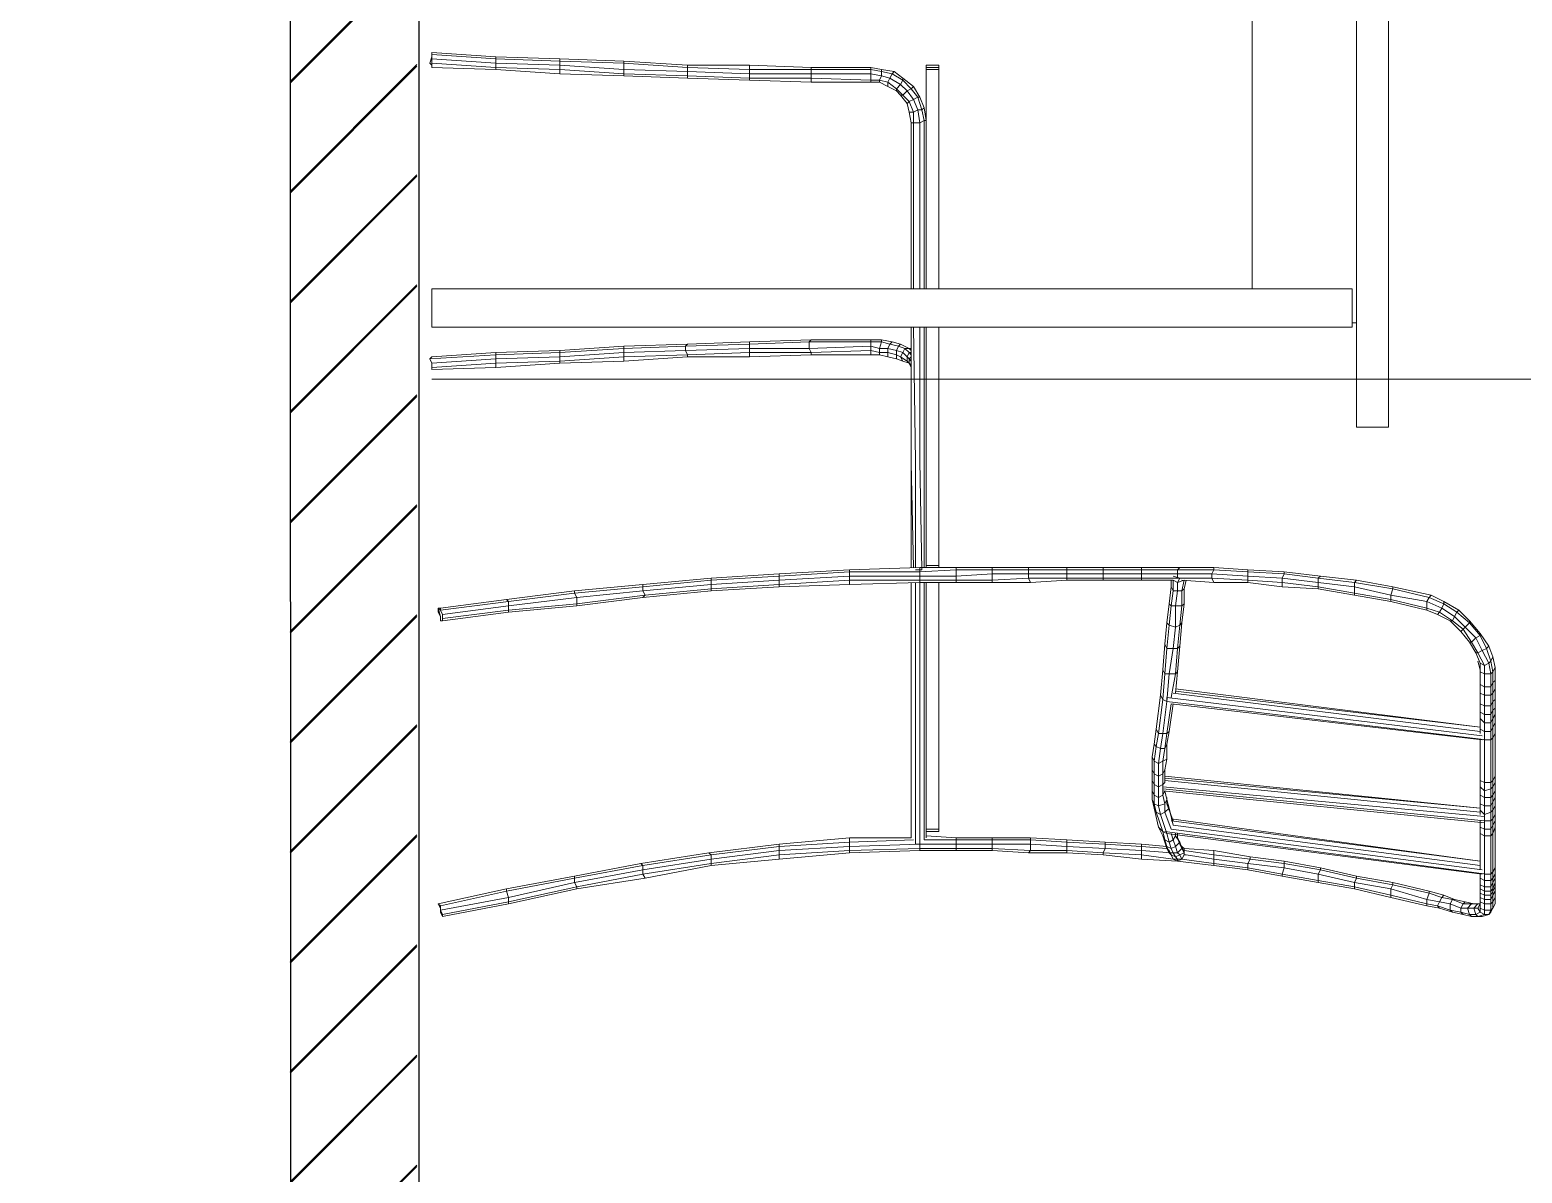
# Model space of a CAD drawing. Header units: millimetres. Extents: x -10.6 to 21.1, y -25.4 to 28.4.
# Drawn here: x 17.6 to 18.751, y 2.619 to 3.5 of the extents above; entities that cross this region are included whole.
import ezdxf

# ---------------------------------------------------------------- set-up
doc = ezdxf.new("R2010")
doc.units = ezdxf.units.MM
doc.layers.add('A-FURN', color=1, linetype='Continuous', lineweight=15)
doc.layers.add('A-SECT B-MCUT', color=176, linetype='Continuous', lineweight=20)

# ---------------------------------------------------------------- blocks, each defined once
blk = doc.blocks.new('WMF4')
at = {"layer": 'A-FURN', "lineweight": 0}
for points in [[(7.4364, -0.0466), (7.3805, -0.0842)], [(7.4364, -0.0466), (7.4458, -0.0559), (7.3898, -0.0842)], [(7.4458, -0.0559), (7.4551, -0.0749), (7.3991, -0.1028)], [(7.483, -0.028), (7.4364, -0.0466)], [(7.483, -0.028), (7.5017, -0.0373), (7.4458, -0.0559)], [(7.5017, -0.0373), (7.511, -0.0466), (7.4551, -0.0749)], [(7.511, -0.0466), (7.5203, -0.0652), (7.4644, -0.0935)], [(7.5296, -0.0186), (7.483, -0.028)], [(7.5296, -0.0186), (7.5486, -0.028), (7.5017, -0.0373)], [(7.5486, -0.028), (7.5579, -0.0373), (7.511, -0.0466)], [(7.511, -0.0842), (7.5203, -0.0652)], [(7.5203, -0.0652), (7.5579, -0.0652)], [(7.5859, -0.0186), (7.5296, -0.0186)], [(7.5859, -0.0186), (7.5952, -0.028), (7.5486, -0.028)], [(7.5486, -0.0842), (7.5579, -0.0652)], [(7.5952, -0.028), (7.6138, -0.0373), (7.5579, -0.0373)], [(7.6138, -0.0373), (7.6138, -0.0652), (7.5579, -0.0652)], [(7.5579, -0.0652), (7.5579, -0.0373)], [(7.6231, -0.0186), (7.5859, -0.0186)], [(7.6231, -0.0186), (7.6418, -0.028), (7.5952, -0.028)], [(7.6045, -0.0842), (7.6138, -0.0652)], [(7.6418, -0.028), (7.6511, -0.0373), (7.6138, -0.0373)], [(7.6511, -0.0373), (7.6511, -0.0652), (7.6138, -0.0652)], [(7.6697, -0.0186), (7.6231, -0.0186)], [(7.6697, -0.0186), (7.6791, -0.028), (7.6418, -0.028)], [(7.6418, -0.0842), (7.6511, -0.0652)], [(7.6791, -0.028), (7.6977, -0.0373), (7.6511, -0.0373)], [(7.6977, -0.0373), (7.6977, -0.0652), (7.6511, -0.0652)], [(7.707, -0.0186), (7.6697, -0.0186)], [(7.707, -0.0186), (7.7164, -0.028), (7.6791, -0.028)], [(7.6791, -1.4569), (7.8471, -0.0559)], [(7.6884, -0.0842), (7.6977, -0.0652)], [(7.7164, -0.028), (7.735, -0.0373), (7.6977, -0.0373)], [(7.735, -0.0373), (7.735, -0.0652), (7.6977, -0.0652)], [(7.735, -0.0186), (7.707, -0.0186)], [(7.735, -0.0186), (7.7536, -0.028), (7.7164, -0.028)], [(7.7257, -0.0842), (7.735, -0.0652)], [(7.7723, -0.0186), (7.735, -0.0186)], [(7.7536, -0.028), (7.7723, -0.0373), (7.735, -0.0373)], [(7.7723, -0.0373), (7.7723, -0.0652), (7.735, -0.0652)], [(7.7723, -0.0186), (7.7909, -0.028), (7.7536, -0.028)], [(7.7536, -0.0842), (7.7723, -0.0652)], [(7.8189, -0.0186), (7.7723, -0.0186)], [(7.7909, -0.028), (7.8096, -0.0373), (7.7723, -0.0373)], [(7.8096, -0.0373), (7.8096, -0.0652), (7.7723, -0.0652)], [(7.8189, -0.0186), (7.8378, -0.028), (7.7909, -0.028)], [(7.8002, -0.0842), (7.8096, -0.0652)], [(7.8378, -0.028), (7.8471, -0.0373), (7.8096, -0.0373)], [(7.8471, -0.0373), (7.8471, -0.0652), (7.8096, -0.0652)], [(8.0056, -0.0186), (7.8189, -0.0186)], [(8.0056, -0.0186), (8.0242, -0.028), (7.8378, -0.028)], [(8.0242, -0.028), (8.0336, -0.0373), (7.8471, -0.0373)], [(8.0336, -0.0373), (8.0336, -0.0652), (7.8471, -0.0652)], [(7.8471, -0.0559), (7.8474, -0.0559)], [(8.0336, -0.0186), (8.0056, -0.0186)], [(8.0336, -0.0186), (8.0522, -0.028), (8.0242, -0.028)], [(8.0242, -0.0842), (8.0336, -0.0652)], [(8.0708, -0.0186), (8.0336, -0.0186)], [(8.0522, -0.028), (8.0615, -0.0373), (8.0336, -0.0373)], [(8.0615, -0.0373), (8.0708, -0.0652), (8.0336, -0.0652)], [(8.0708, -0.0186), (8.0895, -0.028), (8.0522, -0.028)], [(8.0522, -0.0842), (8.0708, -0.0652)], [(8.0522, -1.4756), (8.183, -0.0652)], [(8.0895, -0.028), (8.0988, -0.0373), (8.0615, -0.0373)], [(8.183, -0.0652), (8.2016, -0.0652), (8.0615, -1.4756)], [(8.0988, -0.0186), (8.0708, -0.0186)], [(8.0988, -0.0373), (8.0988, -0.0652), (8.0708, -0.0652)], [(8.2016, -0.0652), (8.2109, -0.0652), (8.0708, -1.4756)], [(8.0988, -0.0186), (8.1177, -0.028), (8.0895, -0.028)], [(8.0895, -0.0842), (8.0988, -0.0652)], [(8.1364, -0.0186), (8.0988, -0.0186)], [(8.1177, -0.028), (8.1364, -0.0373), (8.0988, -0.0373)], [(8.1364, -0.0373), (8.1364, -0.0652), (8.0988, -0.0652)], [(8.1364, -0.0186), (8.155, -0.028), (8.1177, -0.028)], [(8.1271, -0.0842), (8.1364, -0.0652)], [(8.1737, -0.0186), (8.1364, -0.0186)], [(8.155, -0.028), (8.1643, -0.0373), (8.1364, -0.0373)], [(8.1643, -0.0373), (8.1737, -0.0652), (8.1364, -0.0652)], [(8.1737, -0.0186), (8.1923, -0.028), (8.155, -0.028)], [(8.155, -0.0842), (8.1737, -0.0652)], [(8.1923, -0.028), (8.2016, -0.0373), (8.1643, -0.0373)], [(8.2016, -0.0186), (8.1737, -0.0186)], [(8.2016, -0.0373), (8.2016, -0.0652), (8.1737, -0.0652)], [(8.2016, -0.0186), (8.2203, -0.028), (8.1923, -0.028)], [(8.2296, -0.0186), (8.2016, -0.0186)], [(8.2203, -0.028), (8.2389, -0.0373), (8.2016, -0.0373)], [(8.2389, -0.0373), (8.2389, -0.0652), (8.2016, -0.0652)], [(8.2016, -0.0652), (8.2019, -0.0652)], [(8.2296, -0.0186), (8.2576, -0.028), (8.2203, -0.028)], [(8.407, -0.0186), (8.2296, -0.0186)], [(8.2296, -0.0842), (8.2389, -0.0652)], [(8.2576, -0.028), (8.2669, -0.0373), (8.2389, -0.0373)], [(8.2669, -0.0373), (8.2669, -0.0652), (8.2389, -0.0652)], [(8.2482, -1.4663), (8.4349, -0.0559)], [(8.407, -0.0186), (8.4256, -0.028), (8.2576, -0.028)], [(8.2576, -0.0842), (8.2669, -0.0652)], [(8.4256, -0.028), (8.4349, -0.0373), (8.2669, -0.0373)], [(8.4349, -0.0373), (8.4349, -0.0652), (8.2669, -0.0652)], [(8.4349, -0.0186), (8.407, -0.0186)], [(8.4349, -0.0186), (8.4536, -0.028), (8.4256, -0.028)], [(8.4536, -0.0186), (8.4349, -0.0186)], [(8.4536, -0.028), (8.4629, -0.0373), (8.4349, -0.0373)], [(8.4629, -0.0373), (8.4629, -0.0652), (8.4349, -0.0652)], [(8.4349, -0.0652), (8.4352, -0.0652)], [(8.4722, -0.0186), (8.4536, -0.0186)], [(8.4536, -0.0186), (8.4722, -0.028), (8.4536, -0.028)], [(8.4536, -0.0842), (8.4629, -0.0652)], [(8.4722, -0.028), (8.4909, -0.0373), (8.4629, -0.0373)], [(8.4909, -0.0373), (8.4909, -0.0652), (8.4629, -0.0652)], [(8.4909, -0.0186), (8.4722, -0.0186)], [(8.4722, -0.0186), (8.5002, -0.028), (8.4722, -0.028)], [(8.4815, -0.0842), (8.4909, -0.0652)], [(8.5095, -0.0186), (8.4909, -0.0186)], [(8.4909, -0.0186), (8.5095, -0.028), (8.5002, -0.028)], [(8.5002, -0.028), (8.5095, -0.0373), (8.4909, -0.0373)], [(8.5095, -0.0373), (8.5095, -0.0652), (8.4909, -0.0652)], [(8.5002, -0.0842), (8.5095, -0.0652)], [(8.5375, -0.0186), (8.5095, -0.0186)], [(8.5095, -0.0186), (8.5282, -0.028), (8.5095, -0.028)], [(8.5095, -0.028), (8.5282, -0.0373), (8.5095, -0.0373)], [(8.5095, -0.0652), (8.5282, -0.0652)], [(8.5188, -0.0842), (8.5282, -0.0652)], [(8.5375, -0.0186), (8.5561, -0.028), (8.5282, -0.028)], [(8.5282, -0.028), (8.5468, -0.0373), (8.5282, -0.0373)], [(8.5468, -0.0373), (8.5468, -0.0652), (8.5282, -0.0652)], [(8.5282, -0.0652), (8.5282, -0.0373)], [(8.5654, -0.0186), (8.5375, -0.0186)], [(8.5375, -0.0842), (8.5468, -0.0652)], [(8.5561, -0.028), (8.5654, -0.0373), (8.5468, -0.0373)], [(8.5654, -0.0373), (8.5654, -0.0652), (8.5468, -0.0652)], [(8.5654, -0.0186), (8.5841, -0.028), (8.5561, -0.028)], [(8.5561, -0.0842), (8.5654, -0.0652)], [(8.5841, -0.028), (8.5934, -0.0373), (8.5654, -0.0373)], [(8.5934, -0.0373), (8.5934, -0.0652), (8.5654, -0.0652)], [(8.6027, -0.0373), (8.5841, -0.028)], [(8.5841, -0.0842), (8.5934, -0.0652)], [(8.6027, -0.0373), (8.612, -0.0466), (8.5934, -0.0373)], [(8.612, -0.0466), (8.612, -0.0652), (8.5934, -0.0652)], [(8.6027, -0.0842), (8.612, -0.0652)], [(8.6214, -0.0749), (8.612, -0.0466)], [(8.6214, -0.0935), (8.612, -0.0652)], [(7.278, -0.1774), (7.3246, -0.1308), (7.3339, -0.1308), (7.2873, -0.1867)], [(7.3339, -0.1308), (7.3525, -0.1494), (7.3059, -0.196)], [(7.3805, -0.0842), (7.3246, -0.1308)], [(7.3805, -0.0842), (7.3898, -0.0842), (7.3339, -0.1308)], [(7.3898, -0.0842), (7.3991, -0.1028), (7.3525, -0.1494)], [(7.3991, -0.1028), (7.4178, -0.1215), (7.3619, -0.1587)], [(7.4178, -0.1215), (7.4178, -0.1308), (7.3712, -0.1681)], [(7.4551, -0.0749), (7.4644, -0.0935), (7.4178, -0.1215)], [(7.4644, -0.0935), (7.4644, -0.1028), (7.4178, -0.1308)], [(7.4644, -0.1028), (7.511, -0.0842)], [(7.5017, -0.0935), (7.539, -0.0842)], [(7.511, -0.0842), (7.5486, -0.0842), (7.539, -0.0842)], [(7.539, -0.0842), (7.5859, -0.0842)], [(7.5486, -0.0842), (7.6045, -0.0842), (7.5859, -0.0842)], [(7.5859, -0.0842), (7.6325, -0.0842)], [(7.6045, -0.0842), (7.6418, -0.0842), (7.6325, -0.0842)], [(7.6231, -1.4197), (7.7909, -0.0842), (7.6325, -1.4197)], [(7.6325, -0.0842), (7.6697, -0.0842)], [(7.6418, -0.0842), (7.6884, -0.0842), (7.6697, -0.0842)], [(7.6418, -1.429), (7.8096, -0.0842)], [(7.6604, -1.4569), (7.8285, -0.0749)], [(7.6697, -0.0842), (7.707, -0.0842)], [(7.6884, -1.4383), (7.8471, -0.0749)], [(7.6884, -0.0842), (7.7257, -0.0842), (7.707, -0.0842)], [(7.707, -0.0842), (7.7443, -0.0842)], [(7.7257, -0.0842), (7.7536, -0.0842), (7.7443, -0.0842)], [(7.7443, -0.0842), (7.7816, -0.0842)], [(7.7536, -0.0842), (7.8002, -0.0842), (7.7816, -0.0842)], [(7.7816, -0.0842), (7.8002, -0.0842)], [(7.8189, -0.0842), (7.8002, -0.0842)], [(7.8471, -0.0842), (8.0056, -0.0842)], [(7.8471, -0.0842), (8.0242, -0.0842), (8.0056, -0.0842)], [(8.0056, -0.0842), (8.0429, -0.0842)], [(8.0056, -1.4663), (8.1457, -0.0842), (8.0149, -1.4663)], [(8.0242, -0.0842), (8.0522, -0.0842), (8.0429, -0.0842)], [(8.0242, -1.4663), (8.1643, -0.0842)], [(8.0429, -0.0842), (8.0708, -0.0842)], [(8.0522, -0.0842), (8.0895, -0.0842), (8.0708, -0.0842)], [(8.0708, -0.0842), (8.1081, -0.0842)], [(8.0895, -0.0842), (8.1271, -0.0842), (8.1081, -0.0842)], [(8.1081, -0.0842), (8.1364, -0.0842)], [(8.1271, -0.0842), (8.155, -0.0842), (8.1364, -0.0842)], [(8.1364, -0.0842), (8.155, -0.0842)], [(8.1737, -0.0842), (8.155, -0.0842)], [(8.1923, -1.4383), (8.3787, -0.0842), (8.2016, -1.4383)], [(8.2016, -0.0842), (8.2109, -0.0842)], [(8.2016, -0.0842), (8.2296, -0.0842), (8.2109, -0.0842)], [(8.2109, -0.0842), (8.2389, -0.0842)], [(8.2203, -1.429), (8.3977, -0.0842)], [(8.2296, -0.0842), (8.2576, -0.0842), (8.2389, -0.0842)], [(8.2389, -1.4383), (8.4163, -0.0749)], [(8.2389, -0.0842), (8.3977, -0.0842)], [(8.2576, -1.4569), (8.4349, -0.0749)], [(8.4163, -0.0842), (8.2576, -0.0842)], [(8.4349, -0.0842), (8.4629, -0.0842)], [(8.4536, -0.0842), (8.4349, -0.0842), (8.4536, -0.0842), (8.4536, -0.0842)], [(8.4536, -0.0842), (8.4815, -0.0842), (8.4629, -0.0842)], [(8.4629, -0.0842), (8.4815, -0.0842)], [(8.4815, -0.0842), (8.5002, -0.0842)], [(8.5188, -0.0842), (8.5002, -0.0842), (8.4815, -0.0842)], [(8.5002, -0.0842), (8.4815, -0.0842)], [(8.5002, -0.0842), (8.5188, -0.0842)], [(8.5375, -0.0842), (8.5188, -0.0842), (8.5002, -0.0842)], [(8.5188, -0.0842), (8.5375, -0.0842)], [(8.5375, -0.0842), (8.5188, -0.0842)], [(8.5375, -0.0842), (8.5654, -0.0842)], [(8.5561, -0.0842), (8.5375, -0.0842), (8.5561, -0.0842), (8.5561, -0.0842)], [(8.5561, -0.0842), (8.5841, -0.0842), (8.5654, -0.0842)], [(8.5654, -0.1121), (8.5561, -0.1494)], [(8.5654, -0.0842), (8.5654, -0.1121)], [(8.5654, -0.0842), (8.5654, -0.0935)], [(8.5654, -0.0842), (8.5841, -0.0935)], [(8.5654, -0.1215), (8.5654, -0.0935)], [(8.5841, -0.1401), (8.5841, -0.1121), (8.5654, -0.0935)], [(8.5654, -0.1587), (8.5654, -0.1215), (8.5654, -0.1121)], [(8.5841, -0.1681), (8.5841, -0.1401), (8.5654, -0.1215)], [(8.612, -0.1028), (8.6027, -0.0842), (8.5841, -0.0935)], [(8.6027, -0.0842), (8.5841, -0.0842)], [(8.5841, -0.1121), (8.5841, -0.0935)], [(8.612, -0.1308), (8.612, -0.1028), (8.5841, -0.1121)], [(8.6027, -0.1681), (8.612, -0.1308), (8.5841, -0.1401)], [(8.6214, -0.1215), (8.6214, -0.0935), (8.612, -0.1028)], [(8.612, -0.1587), (8.6214, -0.1215), (8.612, -0.1308)], [(8.6214, -0.1028), (8.6214, -0.0749)], [(8.6214, -0.0935), (8.6214, -0.0749)], [(8.6214, -0.1215), (8.6214, -0.1028)], [(7.2404, -0.2429), (7.278, -0.1774), (7.2873, -0.1867), (7.2497, -0.2429)], [(7.2873, -0.1867), (7.3059, -0.196), (7.2686, -0.2522)], [(7.3059, -0.196), (7.3246, -0.2054), (7.2873, -0.2616)], [(7.3525, -0.1494), (7.3619, -0.1587), (7.3246, -0.2054)], [(7.3619, -0.1587), (7.3712, -0.1681), (7.3246, -0.2147)], [(8.5468, -0.196), (8.5282, -0.2429)], [(8.5375, -0.2522), (8.5468, -0.2054), (8.5468, -0.196)], [(8.5561, -0.1494), (8.5468, -0.196)], [(8.5468, -0.2054), (8.5654, -0.1587), (8.5561, -0.1494)], [(8.5654, -0.2147), (8.5841, -0.1681), (8.5654, -0.1587)], [(8.5934, -0.2147), (8.6027, -0.1681), (8.5841, -0.1681)], [(8.6027, -0.2054), (8.612, -0.1587), (8.6027, -0.1681)], [(7.2124, -0.2988), (7.2404, -0.2429), (7.2497, -0.2429), (7.2218, -0.3082)], [(7.2497, -0.2429), (7.2686, -0.2522), (7.2404, -0.3175)], [(7.2686, -0.2522), (7.2873, -0.2616), (7.2686, -0.3175)], [(7.2873, -0.2616), (7.2966, -0.2709), (7.278, -0.3175)], [(7.3246, -0.2054), (7.3246, -0.2147), (7.2966, -0.2709)], [(8.5282, -0.2429), (8.5095, -0.3082)], [(8.5188, -0.3082), (8.5375, -0.2522), (8.5282, -0.2429)], [(8.5468, -0.3175), (8.5561, -0.2616), (8.5375, -0.2522)], [(8.5561, -0.2616), (8.5654, -0.2147), (8.5468, -0.2054)], [(8.5654, -0.3175), (8.5748, -0.2709), (8.5561, -0.2616)], [(8.5748, -0.2709), (8.5934, -0.2147), (8.5654, -0.2147)], [(8.5748, -0.3175), (8.5841, -0.2616), (8.5748, -0.2709)], [(8.5841, -0.2616), (8.6027, -0.2054), (8.5934, -0.2147)], [(7.1752, -0.4669), (7.2124, -0.2988), (7.2218, -0.3082), (7.1845, -0.4669)], [(7.2218, -0.3082), (7.2404, -0.3175), (7.2124, -0.4762)], [(7.2404, -0.3175), (7.2686, -0.3175), (7.2311, -0.4762)], [(7.2686, -0.3175), (7.278, -0.3175), (7.2404, -0.4762)], [(8.5095, -0.3082), (8.4722, -0.4669)], [(8.4815, -0.4669), (8.5188, -0.3082), (8.5095, -0.3082)], [(8.5002, -0.4762), (8.5468, -0.3175), (8.5188, -0.3082)], [(8.5282, -0.4762), (8.5654, -0.3175), (8.5468, -0.3175)], [(8.5375, -0.4762), (8.5748, -0.3175), (8.5654, -0.3175)], [(6.4755, -0.4856), (2.2114, -0.4856)], [(6.4755, -0.4856), (6.4755, -0.6257), (2.2114, -0.6257), (2.2114, -0.4856), (6.4755, -0.4856), (6.4755, -0.4856)], [(6.4755, -0.6257), (6.4755, -0.4856)], [(7.1472, -0.6257), (7.1752, -0.4669), (7.1845, -0.4669), (7.1565, -0.635)], [(7.1845, -0.4669), (7.2124, -0.4762), (7.1752, -0.635)], [(7.2124, -0.4762), (7.2311, -0.4762), (7.2031, -0.635)], [(7.2311, -0.4762), (7.2404, -0.4762), (7.2124, -0.635)], [(8.4722, -0.4669), (8.4443, -0.6257)], [(8.4536, -0.6257), (8.4815, -0.4669), (8.4722, -0.4669)], [(8.4722, -0.635), (8.5002, -0.4762), (8.4815, -0.4669)], [(8.4909, -0.635), (8.5282, -0.4762), (8.5002, -0.4762)], [(8.5002, -0.635), (8.5375, -0.4762), (8.5282, -0.4762)], [(2.2114, -0.6257), (6.4755, -0.6257)], [(6.0368, -0.6443), (6.0368, -4.679), (5.869, -4.679), (5.869, -0.6443), (6.0368, -0.6443), (6.0368, -0.6443)], [(5.869, -0.6443), (5.869, -4.679)], [(6.0368, -4.679), (6.0368, -0.6443), (5.869, -0.6443)], [(6.0182, -0.6443), (6.0182, -0.6257)], [(6.0182, -0.6443), (6.0182, -0.6257)], [(7.1285, -0.7844), (7.1472, -0.6257), (7.1565, -0.635), (7.1379, -0.7937)], [(7.1565, -0.635), (7.1752, -0.635), (7.1565, -0.7937)], [(7.1752, -0.635), (7.2031, -0.635), (7.1752, -0.7937)], [(7.2031, -0.635), (7.2124, -0.635), (7.1845, -0.7937)], [(8.4443, -0.6257), (8.407, -0.7844)], [(8.4163, -0.7844), (8.4536, -0.6257), (8.4443, -0.6257)], [(8.4349, -0.7937), (8.4722, -0.635)], [(8.4722, -0.635), (8.4536, -0.6257)], [(8.4629, -0.7937), (8.4909, -0.635), (8.4722, -0.635)], [(8.4722, -0.7937), (8.5002, -0.635), (8.4909, -0.635)], [(7.1099, -0.9431), (7.1285, -0.7844), (7.1379, -0.7937), (7.1192, -0.9431)], [(8.407, -0.7844), (8.3787, -0.9431)], [(8.3881, -0.9431), (8.4163, -0.7844), (8.407, -0.7844)], [(8.407, -0.9431), (8.4349, -0.7937), (8.4163, -0.7844)], [(7.1379, -0.7937), (7.1565, -0.7937), (7.1379, -0.9525)], [(7.1565, -0.7937), (7.1752, -0.7937), (7.1565, -0.9525)], [(7.1752, -0.7937), (7.1845, -0.7937), (7.1752, -0.9525)], [(8.4349, -0.9525), (8.4629, -0.7937), (8.4349, -0.7937)], [(8.4443, -0.9525), (8.4722, -0.7937), (8.4629, -0.7937)], [(7.1006, -1.1019), (7.1099, -0.9431), (7.1192, -0.9431), (7.1099, -1.1019)], [(7.1192, -0.9431), (7.1379, -0.9525), (7.1285, -1.1019)], [(7.1379, -0.9525), (7.1565, -0.9525), (7.1472, -1.1019)], [(7.1565, -0.9525), (7.1752, -0.9525), (7.1565, -1.1019)], [(8.3787, -0.9431), (8.3601, -1.0926)], [(8.3694, -1.0926), (8.3881, -0.9431), (8.3787, -0.9431)], [(8.3881, -1.1019), (8.407, -0.9431), (8.3881, -0.9431)], [(8.407, -1.1019), (8.4349, -0.9525), (8.407, -0.9431)], [(8.4163, -1.1019), (8.4443, -0.9525), (8.4349, -0.9525)], [(2.7713, -1.0832), (5.869, -1.0832)], [(2.7713, -1.0832), (5.869, -1.0832)], [(7.0913, -1.2516), (7.1006, -1.1019), (7.1099, -1.1019), (7.1006, -1.2516)], [(7.1099, -1.1019), (7.1285, -1.1019), (7.1192, -1.2609)], [(7.1285, -1.1019), (7.1472, -1.1019), (7.1379, -1.2609)], [(7.1472, -1.1019), (7.1565, -1.1019), (7.1565, -1.2516)], [(8.3601, -1.0926), (8.3321, -1.2516)], [(8.3508, -1.2516), (8.3694, -1.0926), (8.3601, -1.0926)], [(8.3694, -1.2516), (8.3881, -1.1019), (8.3694, -1.0926)], [(8.3881, -1.2516), (8.407, -1.1019), (8.3881, -1.1019)], [(8.3977, -1.2516), (8.4163, -1.1019), (8.407, -1.1019)], [(7.0913, -1.401), (7.0913, -1.2516), (7.1006, -1.2516), (7.1006, -1.4103)], [(7.1006, -1.2516), (7.1192, -1.2609), (7.1192, -1.4103)], [(7.1192, -1.2609), (7.1379, -1.2609), (7.1379, -1.4103)], [(7.1379, -1.2609), (7.1565, -1.2516), (7.1472, -1.3914)], [(8.3321, -1.2516), (8.3228, -1.3821)], [(8.3321, -1.3821), (8.3508, -1.2516), (8.3321, -1.2516)], [(8.3508, -1.3728), (8.3694, -1.2516), (8.3508, -1.2516)], [(8.3694, -1.3914), (8.3881, -1.2516), (8.3694, -1.2516)], [(8.3787, -1.4103), (8.3977, -1.2516), (8.3881, -1.2516)], [(7.1845, -1.3821), (7.1472, -1.3728)], [(8.3508, -1.3821), (8.3508, -1.3728)], [(7.0913, -1.5691), (7.0913, -1.401), (7.1006, -1.4103), (7.1006, -1.5691)], [(7.1006, -1.4103), (7.1192, -1.4103), (7.1192, -1.5691)], [(7.1192, -1.4103), (7.1379, -1.4103), (7.1379, -1.5691)], [(7.1285, -1.429), (7.1379, -1.401)], [(7.1472, -1.3821), (7.1565, -1.4103), (7.1379, -1.401)], [(7.1845, -1.3821), (7.1938, -1.3914), (7.1472, -1.3821)], [(7.1472, -1.429), (7.1565, -1.4103)], [(7.1472, -1.5691), (7.1472, -1.429)], [(7.1472, -1.429), (7.1938, -1.429), (7.1752, -1.4383)], [(7.1472, -1.4383), (7.1752, -1.4383)], [(7.1938, -1.3914), (7.1938, -1.4103), (7.1565, -1.4103)], [(7.1752, -1.4383), (7.2497, -1.4476)], [(7.2497, -1.3821), (7.1845, -1.3821)], [(7.2497, -1.3821), (7.2593, -1.3914), (7.1938, -1.3914)], [(7.2593, -1.3914), (7.2593, -1.4197), (7.1938, -1.4103)], [(7.1938, -1.429), (7.1938, -1.4103)], [(7.1938, -1.429), (7.2593, -1.4383), (7.2497, -1.4476)], [(7.3339, -1.3914), (7.2497, -1.3821)], [(7.3339, -1.3914), (7.3432, -1.401), (7.2593, -1.3914)], [(7.3432, -1.401), (7.3525, -1.4197), (7.2593, -1.4197)], [(7.2593, -1.4383), (7.2593, -1.4197)], [(7.2593, -1.4383), (7.3432, -1.4476), (7.3339, -1.4569)], [(7.4364, -1.401), (7.3339, -1.3914)], [(7.4364, -1.401), (7.4458, -1.4103), (7.3432, -1.401)], [(7.3432, -1.4476), (7.3525, -1.4197)], [(7.4458, -1.4103), (7.4458, -1.429), (7.3525, -1.4197)], [(7.5486, -1.4103), (7.4364, -1.401)], [(7.5486, -1.4103), (7.5579, -1.4197), (7.4458, -1.4103)], [(7.5579, -1.4197), (7.5579, -1.4476), (7.4458, -1.429)], [(7.4458, -1.4569), (7.4458, -1.429)], [(7.6418, -1.4197), (7.5486, -1.4103)], [(7.5579, -1.4197), (7.6604, -1.4383)], [(7.8096, -1.4476), (7.6884, -1.429)], [(7.8096, -1.4476), (7.8189, -1.4569), (7.6884, -1.4383)], [(8.2016, -1.429), (8.1271, -1.4569)], [(8.1457, -1.4476), (8.2203, -1.429)], [(8.1643, -1.4663), (8.2389, -1.4383)], [(8.2762, -1.4103), (8.2576, -1.4103)], [(8.2669, -1.4197), (8.2576, -1.4197), (8.2669, -1.4197), (8.2669, -1.4197)], [(8.2669, -1.4197), (8.2855, -1.429), (8.2576, -1.4383)], [(8.2855, -1.429), (8.2948, -1.4476), (8.2576, -1.4569)], [(8.2762, -1.4103), (8.2948, -1.401), (8.2669, -1.4197)], [(8.3042, -1.401), (8.2762, -1.4103)], [(8.2948, -1.401), (8.3135, -1.4197), (8.2855, -1.429)], [(8.3042, -1.401), (8.3228, -1.3914), (8.2948, -1.401)], [(8.3135, -1.4197), (8.3228, -1.4383), (8.2948, -1.4476)], [(8.3135, -1.3914), (8.3042, -1.401)], [(8.3228, -1.3821), (8.3135, -1.3914)], [(8.3135, -1.3914), (8.3414, -1.3821), (8.3228, -1.3914)], [(8.3228, -1.3914), (8.3414, -1.4103), (8.3135, -1.4197)], [(8.3135, -1.4569), (8.3228, -1.4383)], [(8.3321, -1.3821), (8.3228, -1.3821)], [(8.3228, -1.3821), (8.3508, -1.3821), (8.3414, -1.3821)], [(8.3414, -1.4103), (8.3414, -1.429), (8.3228, -1.4383)], [(8.3694, -1.429), (8.3508, -1.4383), (8.3321, -1.4476)], [(8.3321, -1.5691), (8.3414, -1.4383)], [(8.3414, -1.3821), (8.3508, -1.401), (8.3414, -1.4103)], [(8.3508, -1.401), (8.3601, -1.4197), (8.3414, -1.429)], [(8.3414, -1.4476), (8.3414, -1.429)], [(8.3508, -1.4383), (8.3414, -1.4476)], [(8.3508, -1.3821), (8.3694, -1.3914), (8.3508, -1.401)], [(8.3508, -1.4383), (8.3601, -1.4197)], [(8.3508, -1.5691), (8.3694, -1.429)], [(8.3694, -1.3914), (8.3694, -1.4103), (8.3601, -1.4197)], [(8.3694, -1.3914), (8.3787, -1.4103), (8.3694, -1.4103)], [(8.3694, -1.3914), (8.3697, -1.3914)], [(8.3694, -1.5691), (8.3787, -1.4103)], [(8.3787, -1.4103), (8.3694, -1.429)], [(8.3694, -1.429), (8.3694, -1.4103)], [(8.3694, -1.429), (8.3697, -1.429)], [(7.2497, -1.4476), (7.3339, -1.4569)], [(7.3339, -1.4569), (7.4271, -1.4663)], [(7.3432, -1.4476), (7.4458, -1.4569), (7.4271, -1.4663)], [(7.4271, -1.4663), (7.539, -1.4756)], [(7.4458, -1.4569), (7.5579, -1.4663), (7.539, -1.4756)], [(7.539, -1.4756), (7.6511, -1.4849)], [(7.5579, -1.4476), (7.6791, -1.4569)], [(7.5579, -1.4663), (7.5579, -1.4476)], [(7.5579, -1.4663), (7.6697, -1.4756), (7.6511, -1.4849)], [(7.6511, -1.4849), (7.8002, -1.5036)], [(7.6604, -1.4569), (7.6791, -1.4569)], [(7.6697, -1.4756), (7.6791, -1.4569)], [(7.6697, -1.4756), (7.8189, -1.4942), (7.8002, -1.5036)], [(7.8189, -1.4569), (7.8189, -1.4756), (7.6791, -1.4569)], [(7.6791, -1.4569), (7.6794, -1.4569)], [(7.8002, -1.5036), (7.8658, -1.5129)], [(7.8658, -1.4569), (7.8096, -1.4476)], [(7.8658, -1.4569), (7.8844, -1.4663), (7.8189, -1.4569)], [(7.8844, -1.4663), (7.8844, -1.4849), (7.8189, -1.4756)], [(7.8189, -1.4942), (7.8189, -1.4756)], [(7.8189, -1.4942), (7.8751, -1.5036), (7.8658, -1.5129)], [(7.931, -1.4569), (7.8658, -1.4569)], [(7.8751, -1.5036), (7.8844, -1.4849)], [(7.8751, -1.5036), (7.9403, -1.5129), (7.9217, -1.5222)], [(7.931, -1.4569), (7.9403, -1.4756), (7.8844, -1.4663)], [(7.9403, -1.4756), (7.9497, -1.4942), (7.8844, -1.4849)], [(7.9776, -1.4663), (7.931, -1.4569)], [(7.9776, -1.4663), (7.9963, -1.4756), (7.9403, -1.4756)], [(7.9403, -1.5129), (7.9497, -1.4942)], [(7.9963, -1.4756), (8.0056, -1.4942), (7.9497, -1.4942)], [(8.0336, -1.4663), (7.9776, -1.4663)], [(8.0336, -1.4663), (8.0429, -1.4756), (7.9963, -1.4756)], [(7.9963, -1.5129), (8.0056, -1.4942)], [(8.0056, -1.4942), (8.0522, -1.4942)], [(8.0429, -1.4756), (8.0615, -1.4756)], [(8.0522, -1.4942), (8.0429, -1.4756)], [(8.0429, -1.5129), (8.0522, -1.4942)], [(8.0895, -1.4756), (8.0988, -1.4942), (8.0522, -1.4942)], [(8.0522, -1.4756), (8.0615, -1.4756)], [(8.0615, -1.4756), (8.0708, -1.4756)], [(8.1081, -1.4569), (8.0708, -1.4663)], [(8.0708, -1.4663), (8.0711, -1.4663)], [(8.0708, -1.4663), (8.0895, -1.4756), (8.0708, -1.4756)], [(8.1081, -1.4569), (8.1271, -1.4663), (8.0895, -1.4756)], [(8.0895, -1.5129), (8.0988, -1.4942)], [(8.1271, -1.4569), (8.0988, -1.4569)], [(8.1271, -1.4663), (8.1364, -1.4942), (8.0988, -1.4942)], [(8.1271, -1.4569), (8.1457, -1.4476), (8.1081, -1.4569)], [(8.1457, -1.4476), (8.1643, -1.4663), (8.1271, -1.4663)], [(8.1271, -1.5129), (8.1364, -1.4942)], [(8.1271, -1.5129), (8.1643, -1.5036), (8.1457, -1.5129)], [(8.1643, -1.4663), (8.1737, -1.4849), (8.1364, -1.4942)], [(8.1457, -1.5129), (8.2296, -1.4942)], [(8.1643, -1.5036), (8.2482, -1.4756), (8.2296, -1.4942)], [(8.1643, -1.5036), (8.1737, -1.4849)], [(8.1737, -1.4849), (8.2576, -1.4569)], [(8.2296, -1.4942), (8.2669, -1.4756)], [(8.2482, -1.4756), (8.2576, -1.4569)], [(8.2482, -1.4756), (8.2855, -1.4663), (8.2669, -1.4756)], [(8.2576, -1.4569), (8.2578, -1.4569)], [(8.2669, -1.4756), (8.2948, -1.4663)], [(8.2855, -1.4663), (8.2948, -1.4476)], [(8.2855, -1.4663), (8.3135, -1.4569), (8.2948, -1.4663)], [(8.2948, -1.4663), (8.3228, -1.4569)], [(8.3135, -1.4569), (8.3042, -1.5691)], [(8.3135, -1.4569), (8.3414, -1.4476), (8.3228, -1.4569)], [(8.3135, -1.5691), (8.3228, -1.4569)], [(8.3228, -1.4569), (8.3321, -1.4476)], [(7.0913, -1.7372), (7.0913, -1.5691), (7.1006, -1.5691), (7.1006, -1.7372)], [(7.1006, -1.5691), (7.1192, -1.5691), (7.1192, -1.7372)], [(7.1192, -1.5691), (7.1379, -1.5691), (7.1379, -1.7372)], [(7.1379, -1.5691), (7.1472, -1.5691), (7.1472, -1.7372)], [(7.8658, -1.5129), (7.9217, -1.5222)], [(7.9217, -1.5222), (7.9776, -1.5222)], [(7.9403, -1.5129), (7.9963, -1.5129), (7.9776, -1.5222)], [(7.9776, -1.5222), (8.0242, -1.5222)], [(7.9963, -1.5129), (8.0429, -1.5129), (8.0242, -1.5222)], [(8.0242, -1.5222), (8.0708, -1.5222)], [(8.0429, -1.5129), (8.0895, -1.5129), (8.0708, -1.5222)], [(8.0708, -1.5222), (8.1081, -1.5222)], [(8.0895, -1.5129), (8.1271, -1.5129), (8.1081, -1.5222)], [(8.1081, -1.5222), (8.1457, -1.5129)], [(8.3042, -1.5691), (8.2948, -1.7278)], [(8.3042, -1.7278), (8.3135, -1.5691), (8.3042, -1.5691)], [(8.3228, -1.7278), (8.3321, -1.5691), (8.3135, -1.5691)], [(8.3414, -1.7372), (8.3508, -1.5691), (8.3321, -1.5691)], [(8.3508, -1.7372), (8.3694, -1.5691), (8.3508, -1.5691)], [(7.0913, -1.8959), (7.0913, -1.7372), (7.1006, -1.7372), (7.1006, -1.8959)], [(7.1006, -1.7372), (7.1192, -1.7372), (7.1192, -1.8959)], [(7.1192, -1.7372), (7.1379, -1.7372), (7.1379, -1.8959)], [(7.1379, -1.7372), (7.1472, -1.7372), (7.1472, -1.8959)], [(8.2948, -1.7278), (8.2855, -1.8959)], [(8.2948, -1.8959), (8.3042, -1.7278), (8.2948, -1.7278)], [(8.3135, -1.8959), (8.3228, -1.7278), (8.3042, -1.7278)], [(8.3321, -1.8959), (8.3414, -1.7372), (8.3228, -1.7278)], [(8.3414, -1.8959), (8.3508, -1.7372), (8.3414, -1.7372)], [(7.0913, -2.064), (7.0913, -1.8959), (7.1006, -1.8959), (7.1006, -2.064)], [(7.1006, -1.8959), (7.1192, -1.8959), (7.1192, -2.064)], [(7.1192, -1.8959), (7.1379, -1.8959), (7.1379, -2.064)], [(7.1379, -1.8959), (7.1472, -1.8959), (7.1565, -2.0546)], [(8.2855, -1.8959), (8.2762, -2.0546)], [(8.2855, -2.0546), (8.2948, -1.8959), (8.2855, -1.8959)], [(8.3042, -2.0546), (8.3135, -1.8959), (8.2948, -1.8959)], [(8.3321, -2.0546), (8.3321, -1.8959), (8.3135, -1.8959)], [(8.3414, -2.064), (8.3414, -1.8959), (8.3321, -1.8959)], [(7.0913, -2.2227), (7.0913, -2.064), (7.1006, -2.064), (7.1006, -2.2227)], [(7.1006, -2.064), (7.1192, -2.064), (7.1192, -2.2227)], [(7.1192, -2.064), (7.1379, -2.064), (7.1472, -2.2227)], [(7.1379, -2.064), (7.1565, -2.0546), (7.1565, -2.2227)], [(8.2762, -2.0546), (8.2762, -2.2227)], [(8.2855, -2.2227), (8.2855, -2.0546), (8.2762, -2.0546)], [(8.3042, -2.2227), (8.3042, -2.0546), (8.2855, -2.0546)], [(8.3228, -2.2227), (8.3321, -2.0546), (8.3042, -2.0546)], [(8.3321, -2.2227), (8.3414, -2.064), (8.3321, -2.0546)], [(7.0913, -2.3815), (7.0913, -2.2227), (7.1006, -2.2227), (7.1006, -2.3815)], [(7.1006, -2.2227), (7.1192, -2.2227), (7.1285, -2.3815)], [(7.1192, -2.2227), (7.1472, -2.2227), (7.1472, -2.3815)], [(7.1472, -2.2227), (7.1565, -2.2227), (7.1565, -2.3815)], [(8.2762, -2.2227), (8.2762, -2.3815)], [(8.2855, -2.3815), (8.2855, -2.2227), (8.2762, -2.2227)], [(8.3042, -2.3815), (8.3042, -2.2227), (8.2855, -2.2227)], [(8.3228, -2.3815), (8.3228, -2.2227), (8.3042, -2.2227)], [(8.3321, -2.3815), (8.3321, -2.2227), (8.3228, -2.2227)], [(7.0913, -2.5402), (7.0913, -2.3815), (7.1006, -2.3815), (7.1099, -2.5402)], [(7.1006, -2.3815), (7.1285, -2.3815), (7.1285, -2.5402)], [(7.1472, -2.3815), (7.1285, -2.3815)], [(7.1472, -2.3815), (7.1565, -2.3815), (7.1565, -2.5402)], [(7.1472, -2.5402), (7.1472, -2.3815)], [(8.2762, -2.3815), (8.2669, -2.5122)], [(8.2855, -2.5216), (8.2855, -2.3815), (8.2762, -2.3815)], [(8.3042, -2.5402), (8.3042, -2.3815), (8.2855, -2.3815)], [(8.3228, -2.5402), (8.3228, -2.3815), (8.3042, -2.3815)], [(8.3321, -2.5402), (8.3321, -2.3815), (8.3228, -2.3815)], [(4.8892, -2.4563), (4.8892, -2.5122)], [(4.8892, -2.5122), (4.8892, -2.4563), (4.8985, -2.4563)], [(4.8892, -2.4563), (4.8985, -2.4563)], [(4.8985, -2.4563), (4.9078, -2.4563), (4.9078, -2.5122), (4.8985, -2.5122), (4.8985, -2.4563), (4.8985, -2.5122)], [(4.8985, -2.4563), (4.9078, -2.4563)], [(5.869, -2.4563), (4.9078, -2.4563)], [(4.9078, -2.4563), (5.869, -2.4563)], [(6.0368, -2.4563), (7.0819, -2.4563), (7.0819, -2.5122), (6.0368, -2.5122)], [(6.0368, -2.4563), (7.0819, -2.4563)], [(7.0819, -2.4563), (7.0913, -2.4563)], [(7.0913, -2.4563), (7.0819, -2.4563)], [(7.1565, -2.4563), (8.2389, -2.4563), (8.2389, -2.5122), (7.1565, -2.5122), (7.1565, -2.4563), (7.1565, -2.4563)], [(7.1565, -2.4563), (8.2389, -2.4563)], [(8.2389, -2.4563), (8.2482, -2.4563), (8.2482, -2.5122), (8.2389, -2.5122)], [(8.2389, -2.4563), (8.2482, -2.4563)], [(8.2482, -2.5122), (8.2482, -2.4563)], [(4.8892, -2.5122), (4.8985, -2.5122)], [(4.8985, -2.5122), (4.8892, -2.5122)], [(4.8985, -2.5122), (4.9078, -2.5122), (5.869, -2.5122)], [(4.9078, -2.5122), (5.869, -2.5122)], [(5.0293, -2.5402), (4.9827, -2.5682)], [(4.992, -2.5778), (5.0293, -2.5495), (5.0293, -2.5402)], [(5.0013, -2.5964), (5.0386, -2.5682), (5.0293, -2.5495)], [(5.0759, -2.5216), (5.0293, -2.5402)], [(5.0293, -2.5495), (5.0852, -2.5309), (5.0759, -2.5216)], [(5.0386, -2.5682), (5.0852, -2.5495), (5.0852, -2.5309)], [(5.0479, -2.5871), (5.0945, -2.5682), (5.0852, -2.5495)], [(5.1318, -2.5122), (5.0759, -2.5216)], [(5.0852, -2.5309), (5.1318, -2.5216), (5.1318, -2.5122)], [(5.0852, -2.5495), (5.1411, -2.5402), (5.1318, -2.5216)], [(5.0945, -2.5682), (5.1411, -2.5682), (5.1411, -2.5402)], [(5.869, -2.5122), (5.1318, -2.5122)], [(5.1318, -2.5216), (5.869, -2.5216)], [(5.1411, -2.5402), (5.869, -2.5402)], [(7.0819, -2.5122), (6.0368, -2.5122)], [(6.6433, -2.5122), (6.0368, -2.5122)], [(6.0368, -2.5216), (6.6246, -2.5216)], [(6.0368, -2.5402), (6.6246, -2.5402)], [(7.0913, -2.5216), (6.6246, -2.5216)], [(6.6246, -2.5402), (7.1006, -2.5309)], [(6.7461, -2.5122), (6.6433, -2.5122)], [(7.0913, -2.5122), (7.0819, -2.5122)], [(7.1006, -2.8484), (7.0913, -2.5402), (7.1099, -2.5402), (7.1099, -2.8484)], [(7.1006, -2.5588), (7.1006, -2.5309)], [(7.1099, -2.5402), (7.1285, -2.5402), (7.1285, -2.8484)], [(7.1285, -2.5402), (7.1472, -2.5402), (7.1472, -2.8484)], [(7.1472, -2.5402), (7.1565, -2.5402), (7.1658, -2.8484)], [(8.2482, -2.5122), (8.2389, -2.5122), (7.1565, -2.5122)], [(7.1565, -2.5216), (8.2855, -2.5216)], [(7.1565, -2.5402), (8.3042, -2.5402)], [(8.2762, -2.5122), (8.2482, -2.5122)], [(8.3042, -2.5402), (8.3044, -2.5402)], [(8.3042, -2.5588), (8.3042, -2.5402)], [(8.3135, -2.8484), (8.3042, -2.5402)], [(8.3321, -2.8484), (8.3228, -2.5402), (8.3042, -2.5402)], [(8.3321, -2.5402), (8.3228, -2.5402)], [(8.3414, -2.8484), (8.3321, -2.5402)], [(4.9451, -2.6151), (4.9171, -2.6523)], [(4.9265, -2.6617), (4.9544, -2.6151), (4.9451, -2.6151)], [(4.9827, -2.5682), (4.9451, -2.6151)], [(4.9451, -2.671), (4.9731, -2.6244), (4.9544, -2.6151)], [(4.9544, -2.6151), (4.992, -2.5778), (4.9827, -2.5682)], [(4.9731, -2.6244), (5.0013, -2.5964), (4.992, -2.5778)], [(4.992, -2.643), (5.02, -2.6151), (5.0013, -2.5964)], [(5.0013, -2.643), (5.02, -2.6244), (5.02, -2.6151)], [(5.02, -2.6151), (5.0479, -2.5871), (5.0386, -2.5682)], [(5.02, -2.6244), (5.0572, -2.5964), (5.0479, -2.5871)], [(5.0572, -2.5964), (5.0945, -2.5871), (5.0945, -2.5682)], [(5.0945, -2.5871), (5.1411, -2.5778), (5.1411, -2.5682)], [(5.1411, -2.5682), (5.869, -2.5682)], [(5.1411, -2.5778), (5.869, -2.5778)], [(6.0368, -2.5682), (6.6246, -2.5588)], [(6.0368, -2.5778), (7.0913, -2.5778)], [(6.1114, -2.6244), (6.1303, -2.5871), (6.1303, -2.5778)], [(6.121, -2.6337), (6.1303, -2.6057), (6.1303, -2.5871)], [(6.1303, -2.5871), (6.1396, -2.5778)], [(6.1303, -2.6057), (6.149, -2.5871), (6.149, -2.5778)], [(6.1396, -2.643), (6.149, -2.6151), (6.1303, -2.6057)], [(6.149, -2.5871), (6.1583, -2.5778)], [(6.149, -2.6151), (6.1676, -2.5964), (6.149, -2.5871)], [(6.1583, -2.643), (6.1676, -2.6244), (6.149, -2.6151)], [(6.1676, -2.5964), (6.1769, -2.5871), (6.1676, -2.5778)], [(6.1676, -2.6244), (6.1862, -2.5964), (6.1676, -2.5964)], [(6.1769, -2.643), (6.1862, -2.6151), (6.1676, -2.6244)], [(6.1769, -2.5871), (6.1862, -2.5778)], [(6.1862, -2.5964), (6.1956, -2.5871), (6.1769, -2.5871)], [(6.1956, -2.5871), (6.2142, -2.5778), (6.1862, -2.5778)], [(6.1862, -2.5778), (6.2981, -2.5778)], [(6.1862, -2.6151), (6.1956, -2.5871), (6.1862, -2.5964)], [(6.1956, -2.5871), (6.2049, -2.5778)], [(6.2142, -2.5778), (7.0913, -2.5778)], [(6.6246, -2.5588), (7.0913, -2.5588)], [(6.634, -2.5778), (7.0913, -2.5682)], [(7.1565, -2.5588), (8.3042, -2.5588)], [(7.1565, -2.5778), (8.2762, -2.5778)], [(8.2762, -2.5778), (8.2762, -2.8484)], [(8.2948, -2.8484), (8.2855, -2.5682)], [(4.9171, -2.6523), (4.9078, -2.7083)], [(4.9171, -2.7083), (4.9265, -2.6617), (4.9171, -2.6523)], [(4.9358, -2.7083), (4.9451, -2.671), (4.9265, -2.6617)], [(4.9544, -2.7176), (4.9637, -2.6803), (4.9451, -2.671)], [(4.9637, -2.6803), (4.992, -2.643), (4.9731, -2.6244)], [(4.9637, -2.7176), (4.9827, -2.6803), (4.9637, -2.6803)], [(4.9827, -2.6803), (5.0013, -2.643), (4.992, -2.643)], [(6.1021, -2.6617), (6.0928, -2.7083)], [(6.1114, -2.6244), (6.1021, -2.6617)], [(6.1021, -2.7083), (6.1114, -2.671), (6.1021, -2.6617)], [(6.1114, -2.671), (6.121, -2.6337), (6.1114, -2.6244)], [(6.1303, -2.7176), (6.1303, -2.6803), (6.1114, -2.671)], [(6.1303, -2.6803), (6.1396, -2.643), (6.121, -2.6337)], [(6.149, -2.7176), (6.149, -2.6803), (6.1303, -2.6803)], [(6.149, -2.6803), (6.1583, -2.643), (6.1396, -2.643)], [(6.1583, -2.7176), (6.1676, -2.6803), (6.149, -2.6803)], [(6.1676, -2.6803), (6.1769, -2.643), (6.1583, -2.643)], [(4.9078, -2.7083), (4.8985, -2.7552)], [(4.9078, -2.7552), (4.9171, -2.7083), (4.9078, -2.7083)], [(4.9265, -2.7552), (4.9358, -2.7083), (4.9171, -2.7083)], [(4.9544, -2.7176), (4.9358, -2.7083)], [(4.9544, -2.7552), (4.9544, -2.7176)], [(4.9637, -2.7552), (4.9637, -2.7176), (4.9544, -2.7176)], [(6.0928, -2.7083), (6.0928, -2.7552)], [(6.1021, -2.7552), (6.1021, -2.7083), (6.0928, -2.7083)], [(6.121, -2.7552), (6.1303, -2.7176), (6.1021, -2.7083)], [(6.1396, -2.7552), (6.149, -2.7176), (6.1303, -2.7176)], [(6.1583, -2.7552), (6.1583, -2.7176), (6.149, -2.7176)], [(4.8985, -2.7552), (4.8985, -3.0167)], [(4.9078, -3.0167), (4.9078, -2.7552), (4.8985, -2.7552)], [(4.9265, -3.0167), (4.9265, -2.7552), (4.9078, -2.7552)], [(4.9451, -3.0167), (4.9544, -2.7552), (4.9265, -2.7552)], [(4.9637, -3.0167), (4.9637, -2.7552), (4.9544, -2.7552)], [(6.0928, -2.7552), (6.0928, -3.0167)], [(6.1021, -3.026), (6.1021, -2.7552), (6.0928, -2.7552)], [(6.1303, -3.026), (6.121, -2.7552), (6.1021, -2.7552)], [(6.149, -3.0167), (6.1396, -2.7552), (6.121, -2.7552)], [(6.1583, -3.0167), (6.1583, -2.7552), (6.1396, -2.7552)], [(7.1192, -3.1565), (7.1006, -2.8484), (7.1099, -2.8484)], [(7.1285, -3.1565), (7.1099, -2.8484), (7.1285, -2.8484), (7.1472, -3.1565)], [(7.1285, -2.8484), (7.1472, -2.8484), (7.1658, -3.1565)], [(7.1658, -2.8484), (7.1472, -2.8484)], [(7.1752, -3.1565), (7.1658, -2.8484)], [(8.2762, -2.8484), (8.3042, -3.1565)], [(8.2948, -2.8484), (8.2762, -2.8484)], [(8.2948, -2.8484), (8.3135, -3.1565), (8.3042, -3.1565)], [(8.3135, -2.8484), (8.2948, -2.8484)], [(8.3135, -2.8484), (8.3321, -3.1565), (8.3135, -3.1565)], [(8.3321, -2.8484), (8.3135, -2.8484)], [(8.3321, -2.8484), (8.3508, -3.1565), (8.3321, -3.1565)], [(8.3414, -2.8484), (8.3321, -2.8484)], [(8.3694, -3.1565), (8.3414, -2.8484)], [(4.8985, -3.0167), (4.8892, -3.2873)], [(4.9078, -3.2873), (4.9078, -3.0167), (4.8985, -3.0167)], [(4.9265, -3.2873), (4.9265, -3.0167), (4.9078, -3.0167)], [(4.9451, -3.2873), (4.9451, -3.0167), (4.9265, -3.0167)], [(4.9544, -3.2873), (4.9637, -3.0167), (4.9451, -3.0167)], [(6.0928, -3.0167), (6.1021, -3.2873)], [(6.1114, -3.2873), (6.1021, -3.026), (6.0928, -3.0167)], [(6.1303, -3.2873), (6.1303, -3.026), (6.1021, -3.026)], [(6.149, -3.2873), (6.149, -3.0167), (6.1303, -3.026)], [(6.1676, -3.2873), (6.1583, -3.0167), (6.149, -3.0167)], [(7.1192, -3.1565), (7.1285, -3.1565)], [(7.1192, -3.1565), (7.1379, -3.4554), (7.1472, -3.4554)], [(7.1472, -3.4554), (7.1285, -3.1565), (7.1472, -3.1565)], [(7.1658, -3.4554), (7.1472, -3.1565), (7.1658, -3.1565)], [(7.1658, -3.1565), (7.1752, -3.1565)], [(7.1658, -3.1565), (7.1845, -3.4554), (7.1938, -3.4554)], [(7.1938, -3.4554), (7.1752, -3.1565)], [(8.3042, -3.1565), (8.3414, -3.465)], [(8.3135, -3.1565), (8.3508, -3.4554), (8.3414, -3.465)], [(8.3321, -3.1565), (8.3694, -3.4554), (8.3508, -3.4554)], [(8.3508, -3.1565), (8.3881, -3.4554), (8.3694, -3.4554)], [(8.3508, -3.1565), (8.3694, -3.1565)], [(8.3977, -3.4554), (8.3694, -3.1565)], [(4.8892, -3.2873), (4.8892, -3.5582)], [(4.8985, -3.5582), (4.9078, -3.2873), (4.8892, -3.2873)], [(4.9171, -3.5582), (4.9265, -3.2873), (4.9078, -3.2873)], [(4.9358, -3.5582), (4.9451, -3.2873), (4.9265, -3.2873)], [(4.9451, -3.5582), (4.9544, -3.2873), (4.9451, -3.2873)], [(6.1021, -3.2873), (6.1114, -3.5582)], [(6.121, -3.5675), (6.1114, -3.2873), (6.1021, -3.2873)], [(6.1396, -3.5675), (6.1303, -3.2873), (6.1114, -3.2873)], [(6.1583, -3.5582), (6.149, -3.2873), (6.1303, -3.2873)], [(6.1676, -3.2873), (6.149, -3.2873)], [(6.1676, -3.5582), (6.1676, -3.2873)], [(7.1379, -3.4554), (7.1658, -3.7545), (7.1752, -3.7545)], [(7.1472, -3.4554), (7.1658, -3.4554)], [(7.1472, -3.4554), (7.1752, -3.7545), (7.1938, -3.7545)], [(7.1658, -3.4554), (7.1845, -3.4554)], [(7.1658, -3.4554), (7.1938, -3.7545), (7.2124, -3.7449)], [(7.1845, -3.4554), (7.2124, -3.7449), (7.2218, -3.7545)], [(7.2218, -3.7545), (7.1938, -3.4554)], [(8.3414, -3.465), (8.3881, -3.7638)], [(8.3508, -3.4554), (8.3977, -3.7545), (8.3881, -3.7638)], [(8.3694, -3.4554), (8.4163, -3.7545), (8.3977, -3.7545)], [(8.3881, -3.4554), (8.4349, -3.7545), (8.4163, -3.7545)], [(8.3881, -3.4554), (8.3977, -3.4554)], [(8.4536, -3.7449), (8.3977, -3.4554)], [(4.8892, -3.5582), (4.8705, -3.8384)], [(4.8798, -3.8384), (4.8985, -3.5582), (4.8892, -3.5582)], [(4.9078, -3.8384), (4.9171, -3.5582), (4.8985, -3.5582)], [(4.9265, -3.8384), (4.9358, -3.5582), (4.9171, -3.5582)], [(4.9358, -3.8384), (4.9451, -3.5582), (4.9358, -3.5582)], [(6.1114, -3.5582), (6.121, -3.8384)], [(6.121, -3.5675), (6.1114, -3.5582)], [(6.121, -3.5675), (6.1303, -3.8384), (6.121, -3.8384)], [(6.149, -3.8384), (6.1396, -3.5675), (6.121, -3.5675)], [(6.1676, -3.8384), (6.1583, -3.5582), (6.1396, -3.5675)], [(6.1676, -3.5582), (6.1583, -3.5582)], [(6.1862, -3.8384), (6.1676, -3.5582)], [(7.1658, -3.7545), (7.1938, -4.0534), (7.2031, -4.0534)], [(7.1752, -3.7545), (7.2031, -4.0534), (7.2218, -4.0438)], [(7.1938, -3.7545), (7.2218, -4.0438), (7.2497, -4.0438)], [(7.2124, -3.7449), (7.2497, -4.0438), (7.2593, -4.0438)], [(7.2593, -4.0438), (7.2218, -3.7545)], [(8.3881, -3.7638), (8.4443, -4.0534)], [(8.3977, -3.7545), (8.4536, -4.0534), (8.4443, -4.0534)], [(8.4163, -3.7545), (8.4722, -4.0534), (8.4536, -4.0534)], [(8.4349, -3.7545), (8.4536, -3.7449)], [(8.4349, -3.7545), (8.4909, -4.0438), (8.4722, -4.0534)], [(8.5002, -4.0438), (8.4536, -3.7449)], [(4.8705, -3.8384), (4.8612, -4.1186)], [(4.8705, -4.1186), (4.8798, -3.8384), (4.8705, -3.8384)], [(4.8892, -4.1186), (4.9078, -3.8384), (4.8798, -3.8384)], [(4.9078, -4.1186), (4.9265, -3.8384), (4.9078, -3.8384)], [(4.9265, -4.1186), (4.9358, -3.8384), (4.9265, -3.8384)], [(6.121, -3.8384), (6.1396, -4.1186)], [(6.1303, -3.8384), (6.149, -4.1186), (6.1396, -4.1186)], [(6.1676, -4.1186), (6.149, -3.8384), (6.1303, -3.8384)], [(6.1862, -4.1186), (6.1676, -3.8384), (6.149, -3.8384)], [(6.1862, -3.8384), (6.1676, -3.8384)], [(6.1956, -4.1186), (6.1862, -3.8384)], [(7.1938, -4.0534), (7.2311, -4.3522), (7.2404, -4.3429)], [(7.2031, -4.0534), (7.2404, -4.3429), (7.2593, -4.3429)], [(7.2218, -4.0438), (7.2593, -4.3429), (7.278, -4.3429)], [(7.2497, -4.0438), (7.278, -4.3429), (7.2873, -4.3429)], [(7.2873, -4.3429), (7.2593, -4.0438)], [(8.4443, -4.0534), (8.5002, -4.3522)], [(8.4536, -4.0534), (8.5095, -4.3522), (8.5002, -4.3522)], [(8.4722, -4.0534), (8.5375, -4.3429), (8.5095, -4.3522)], [(8.4909, -4.0438), (8.5561, -4.3429), (8.5375, -4.3429)], [(8.4909, -4.0438), (8.5002, -4.0438)], [(8.5654, -4.3429), (8.5002, -4.0438)], [(4.8612, -4.1186), (4.8519, -4.3988)], [(4.8612, -4.3988), (4.8705, -4.1186), (4.8612, -4.1186)], [(4.8798, -4.3988), (4.8892, -4.1186), (4.8705, -4.1186)], [(4.8985, -4.3988), (4.9078, -4.1186), (4.8892, -4.1186)], [(4.9078, -4.3988), (4.9265, -4.1186), (4.9078, -4.1186)], [(6.1396, -4.1186), (6.149, -4.3988)], [(6.149, -4.1186), (6.1583, -4.3988), (6.149, -4.3988)], [(6.1769, -4.3988), (6.1676, -4.1186), (6.149, -4.1186)], [(6.1862, -4.1186), (6.1676, -4.1186)], [(6.1956, -4.3988), (6.1862, -4.1186)], [(6.1862, -4.1186), (6.1956, -4.1186)], [(6.2142, -4.3988), (6.1956, -4.1186)], [(7.2311, -4.3522), (7.2686, -4.6417), (7.278, -4.6417)], [(7.2404, -4.3429), (7.278, -4.6417), (7.2966, -4.6321)], [(7.2593, -4.3429), (7.2966, -4.6321)], [(7.278, -4.3429), (7.3153, -4.6321)], [(7.3246, -4.6321), (7.2873, -4.3429)], [(8.5002, -4.3522), (8.5654, -4.6511)], [(8.5095, -4.3522), (8.5748, -4.6417), (8.5654, -4.6511)], [(8.5375, -4.3429), (8.5934, -4.6417), (8.5748, -4.6417)], [(8.5561, -4.3429), (8.612, -4.6321), (8.5934, -4.6417)], [(8.5561, -4.3429), (8.5654, -4.3429)], [(8.5654, -4.3429), (8.6214, -4.6321), (8.6027, -4.6417)], [(4.8426, -4.679), (4.8332, -4.679), (4.8519, -4.3988)], [(4.8612, -4.3988), (4.8426, -4.679), (4.8332, -4.679)], [(4.8612, -4.3988), (4.8519, -4.3988)], [(4.8612, -4.679), (4.8798, -4.3988), (4.8612, -4.3988)], [(4.8798, -4.679), (4.8985, -4.3988), (4.8798, -4.3988)], [(4.8985, -4.679), (4.9078, -4.3988), (4.8985, -4.3988)], [(6.149, -4.3988), (6.1676, -4.679)], [(6.1583, -4.3988), (6.1769, -4.6883), (6.1676, -4.679)], [(6.1956, -4.679), (6.1769, -4.3988), (6.1583, -4.3988)], [(6.2142, -4.679), (6.1956, -4.3988), (6.1769, -4.3988)], [(6.1956, -4.3988), (6.2142, -4.3988)], [(6.2235, -4.679), (6.2142, -4.3988)], [(7.2686, -4.6417), (7.2686, -4.6511)], [(7.2686, -4.6511), (7.3059, -4.6417), (7.3246, -4.6417)], [(7.2686, -4.6511), (7.278, -4.6417)], [(7.2873, -4.6511), (7.3059, -4.6417)], [(7.2966, -4.6321), (7.3153, -4.6321), (7.3246, -4.6321), (7.3246, -4.6417)], [(8.5654, -4.6511), (8.5841, -4.6417)], [(8.5841, -4.6417), (8.6027, -4.6417)], [(8.612, -4.6321), (8.6214, -4.6321)], [(8.6214, -4.6321), (8.6217, -4.6321)], [(4.8426, -4.679), (4.8519, -4.679)], [(4.8519, -4.679), (4.8798, -4.6883), (4.8892, -4.679), (4.8985, -4.679), (4.8798, -4.679), (4.8612, -4.679), (4.8426, -4.679)], [(5.869, -4.679), (6.0368, -4.679)], [(6.2235, -4.679), (6.2142, -4.679), (6.1956, -4.679), (6.1769, -4.6883)], [(7.2686, -4.6511), (7.2873, -4.6511)], [(8.5654, -4.6511), (8.5657, -4.6511)]]:
    blk.add_lwpolyline(points, dxfattribs=at)

msp = doc.modelspace()

# ---------------------------------------------------------------- hatches: boundary and pattern name
at = {"linetype": 'ByBlock', "lineweight": 9}
h = msp.add_hatch(dxfattribs=at)
h.set_pattern_fill('JIS_LC_20', color=253, scale=0.003)
h.paths.add_polyline_path([(17.8985, 5.8483), (17.8, 5.8473), (17.8015, 0.1522), (17.8985, 0.1532), (17.8985, 3.2462), (17.8976, 3.248), (17.8985, 3.2481), (17.8985, 3.4745), (17.8947, 3.4783), (17.8985, 3.4781), (17.8985, 3.7041), (17.8951, 3.711), (17.8985, 3.711)])
at = {"layer": 'A-SECT B-MCUT'}
h = msp.add_hatch(dxfattribs=at)
h.set_pattern_fill('ANGLE', color=256)
h.set_pattern_definition([(0, (0, 0), (0, 6.985), [5.08, -1.905]), (90, (0, 0), (-6.985, 4e-16), [5.08, -1.905])])
h.paths.add_polyline_path([(17.7, 3.9375), (17.65, 3.9375), (17.6327, 3.8853), (17.6, 3.892), (17.6, 3.3125), (17.62, 3.3125), (17.625, 3.3375), (17.645, 3.3375), (17.65, 3.3125), (17.7, 3.3125)])
h.paths.add_polyline_path([(17.7, 3.3125), (17.65, 3.3125), (17.6327, 3.2603), (17.6, 3.267), (17.6, 2.6875), (17.62, 2.6875), (17.625, 2.7125), (17.645, 2.7125), (17.65, 2.6875), (17.7, 2.6875)])

# ---------------------------------------------------------------- linework, layer by layer
at = {"layer": 'A-FURN'}
msp.add_line((17.91, 3.2311), (19.65, 3.2311), dxfattribs=at)
at = {"layer": 'A-SECT B-MCUT', "lineweight": -2}
for p, q in [((17.8, 5.85), (17.8015, 0.15)), ((17.9, 5.85), (17.9, 2.4438))]:
    msp.add_line(p, q, dxfattribs=at)

# ---------------------------------------------------------------- block references
at = {"layer": 'A-FURN', "color": 1, "xscale": 0.1758879676588063, "yscale": 0.1758879676588063, "zscale": 0.1758879676588063, "rotation": 270}
msp.add_blockref('WMF4', (18.733, 4.333), dxfattribs=at)

doc.saveas('drawing.dxf')
